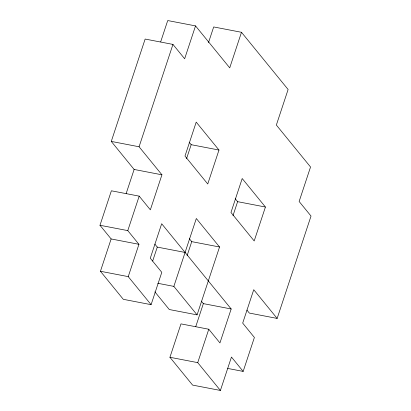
<?xml version="1.0" encoding="UTF-8"?>
<svg xmlns="http://www.w3.org/2000/svg" width="411" height="411" viewBox="0 0 411 411"><rect width="100%" height="100%" fill="white"/><g stroke="black" fill="none" stroke-linecap="round" stroke-linejoin="round"><path stroke-width="0.62" d="M208.5 42.61L213.684 26.941L241.488 32.294L288.116 89.495L276.351 125.052L310.546 167L299.136 201.482L311.024 216.063L277.148 318.422L253.741 289.709L242.69 323.108L254.394 337.467L243.163 371.405L231.46 357.051L220.404 390.45L192.6 385.097L169.928 357.282L180.979 323.883L208.783 329.232L219.936 342.918L231.172 308.974L161.682 223.733L150.277 258.211L161.795 272.344L151.099 304.669L128.242 276.629L138.939 244.304L111.134 238.95L99.976 225.269L111.386 190.791L139.195 196.139L150.349 209.826L161.934 174.809L134.13 169.455L111.273 141.415L145.145 39.055L172.949 44.409L184.652 58.763L195.528 25.903L167.724 20.55L160.675 41.85M161.934 174.809L139.077 146.768L172.949 44.409M151.099 304.669L123.295 299.316L100.433 271.275L111.134 238.95M126.136 193.607L134.13 169.455M138.939 244.304L127.785 230.617L139.195 196.139M152.671 261.036L157.285 247.093L154.865 244.124M186.558 158.631L191.172 144.687L189.178 142.242M241.488 32.294L229.723 67.851L195.528 25.903M197.08 314.877L173.858 286.385L196.319 218.508L219.546 246.996L197.08 314.877L169.275 309.524L154.86 291.841M218.981 150.041L207.745 183.979L184.986 156.057L196.217 122.118L218.981 150.041L191.172 144.687M187.128 255.585L191.742 241.642L189.337 238.699M195.744 326.658L203.363 303.626L201.359 301.165M233.006 215.605L237.62 201.667L235.215 198.719M220.404 390.45L197.732 362.636L208.783 329.232M265.424 207.021L254.193 240.959L230.972 212.472L242.202 178.528L265.424 207.021L237.62 201.667M111.273 141.415L139.077 146.768M191.742 241.642L219.546 246.996M99.976 225.269L127.785 230.617M157.285 247.093L185.089 252.446M100.433 271.275L128.242 276.629M157.793 283.292L173.858 286.385M203.363 303.626L231.172 308.974M277.148 318.422L249.343 313.069L246.924 310.1M169.928 357.282L197.732 362.636M227.715 368.431L243.163 371.405"/></g></svg>
